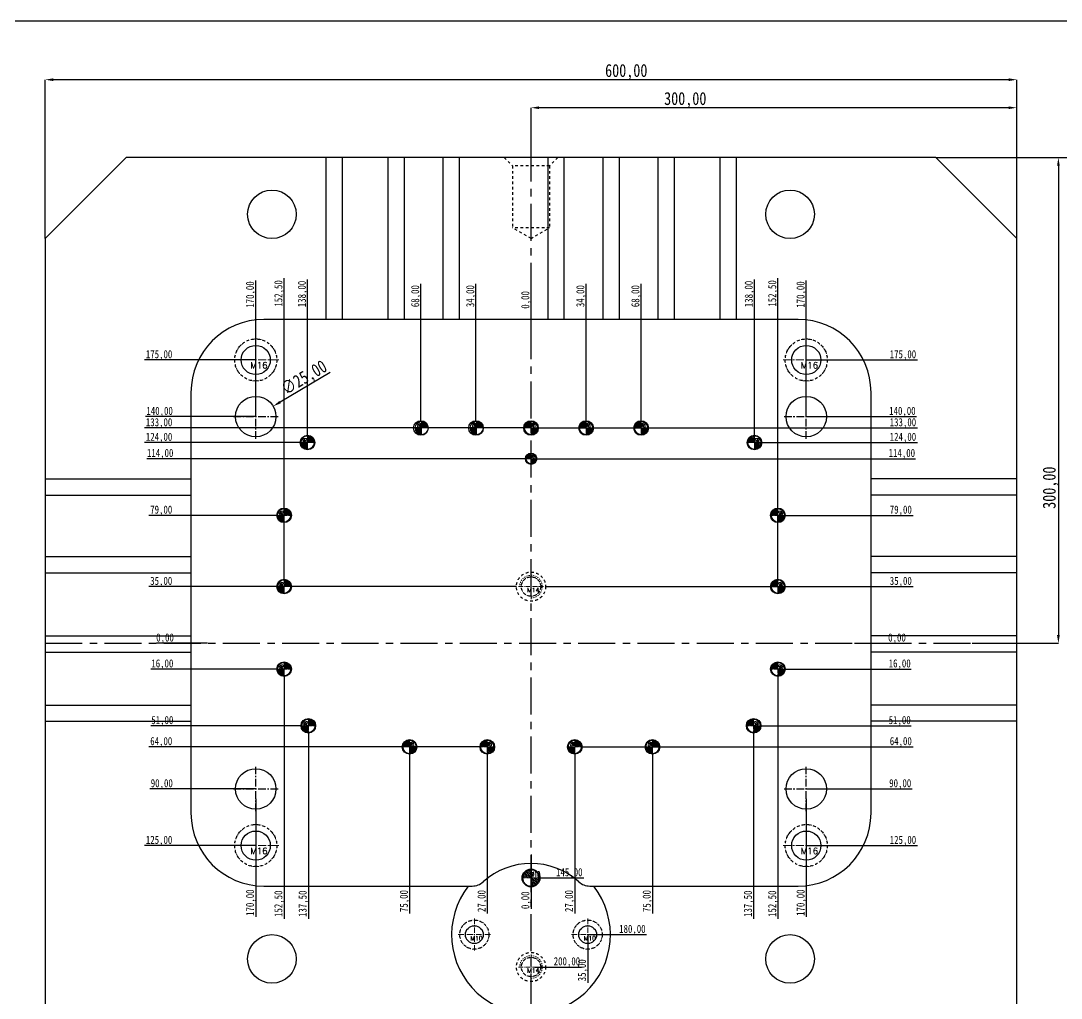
# Model space of a CAD drawing. Header units: millimetres. Extents: x 1727 to 4210, y -6182 to 759.
# Drawn here: x 2247 to 2890, y -4369 to -3765 of the extents above; entities that cross this region are included whole.
import ezdxf
from ezdxf.enums import TextEntityAlignment as Align

# ---------------------------------------------------------------- set-up
doc = ezdxf.new("R2010")
doc.units = ezdxf.units.MM
doc.header["$LTSCALE"] = 16.335
doc.header["$PDMODE"] = 3
doc.header["$PDSIZE"] = 0.3125
doc.linetypes.add('CENTER', pattern=[0.6, 0.375, -0.075, 0.075, -0.075])
doc.linetypes.add('HIDDEN', pattern=[0.2, 0.1, -0.1])
doc.layers.get('0').update_dxf_attribs({"linetype": 'CONTINUOUS'})
doc.layers.get('Defpoints').update_dxf_attribs({"linetype": 'CONTINUOUS'})
doc.layers.add('DEFAULT_2', color=8, linetype='HIDDEN')
for name, color, linetype, lineweight in [('dim', 82, 'CONTINUOUS', 9), ('epin', 13, 'CONTINUOUS', 9), ('screw', 33, 'CONTINUOUS', 13)]:
    doc.layers.add(name, color=color, linetype=linetype, lineweight=lineweight)
doc.styles.get("Standard").update_dxf_attribs({"font": 'txt', "width": 0.8})
doc.styles.add('TXT', font='txt.shx', dxfattribs={"bigfont": 'gbcbig.shx'})
doc.styles.add('TXT05', font='txt.shx', dxfattribs={"width": 0.5, "bigfont": 'gbcbig.shx'})
doc.dimstyles.new('mold', dxfattribs={"dimtxt": 8, "dimasz": 5, "dimexe": 0, "dimexo": 0, "dimgap": 0, "dimtad": 1, "dimzin": 1, "dimtxsty": 'Standard', "dimcen": 0, "dimclrd": 4, "dimclre": 4, "dimclrt": 6, "dimazin": 0, "dimtfac": 1, "dimtofl": 0, "dimtmove": 0, "dimatfit": 3, "dimfxl": 0, "dimarcsym": 0})

# ---------------------------------------------------------------- blocks, each defined once
blk = doc.blocks.new('epin_ejp_10')
at = {"layer": 'epin'}
h = blk.add_hatch(dxfattribs=at)
h.set_pattern_fill('_ANSI31', color=123, scale=0.25, angle=90, style=0)
h.set_pattern_definition([(135, (-3501.19435, 375.4519), (-0.561266, -0.561266), [])])
h.paths.add_polyline_path([(0, 5, 0.414214), (-5, 0), (0, 0)])
h.paths.add_polyline_path([(5, 0), (0, 0), (0, -5, 0.414214)])
at = {"layer": 'epin', "color": 1, "linetype": 'CENTER', "ltscale": 0.310989}
for p, q in [((-5.5, 0), (5.5, 0)), ((0, -5.5), (0, 5.5))]:
    blk.add_line(p, q, dxfattribs=at)
at = {"layer": 'epin'}
blk.add_circle((0, 0), 5, dxfattribs=at)
at = {"layer": 'epin', "color": 6, "style": 'TXT05', "width": 0.5}
blk.add_text('%%c10', height=3.5, dxfattribs=at).set_placement((0.2, 0.5))
blk = doc.blocks.new('epin_ejp_8')
at = {"layer": 'epin'}
h = blk.add_hatch(dxfattribs=at)
h.set_pattern_fill('_ANSI31', color=123, scale=0.2, angle=90, style=0)
h.set_pattern_definition([(135, (-263.1036, 1313.3417), (-0.4490128, -0.4490128), [])])
h.paths.add_polyline_path([(0, 4, 0.414214), (-4, 0), (0, 0)])
h.paths.add_polyline_path([(4, 0), (0, 0), (0, -4, 0.414214)])
at = {"layer": 'epin', "color": 1, "linetype": 'CENTER', "ltscale": 0.248791}
for p, q in [((-4.4, 0), (4.4, 0)), ((0, -4.4), (0, 4.4))]:
    blk.add_line(p, q, dxfattribs=at)
at = {"layer": 'epin'}
blk.add_circle((0, 0), 4, dxfattribs=at)
at = {"layer": 'epin', "color": 6, "style": 'TXT05', "width": 0.5}
blk.add_text('%%c8', height=2.8, dxfattribs=at).set_placement((1.33, 1.8), align=Align.MIDDLE)
blk = doc.blocks.new('epin_ejp_6')
at = {"layer": 'epin'}
h = blk.add_hatch(dxfattribs=at)
h.set_pattern_fill('_ANSI31', color=123, scale=0.15, angle=90, style=0)
h.set_pattern_definition([(135, (-2562.27312, 1144.81616), (-0.336759605, -0.336759605), [])])
h.paths.add_polyline_path([(0, 3, 0.4142136), (-3, 0), (0, 0)])
h.paths.add_polyline_path([(3, 0), (0, 0), (0, -3, 0.4142136)])
at = {"layer": 'epin', "color": 1, "linetype": 'CENTER', "ltscale": 0.186593}
for p, q in [((-3.3, 0), (3.3, 0)), ((0, -3.3), (0, 3.3))]:
    blk.add_line(p, q, dxfattribs=at)
at = {"layer": 'epin'}
blk.add_circle((0, 0), 3, dxfattribs=at)
at = {"layer": 'epin', "color": 6, "style": 'TXT05', "width": 0.5}
blk.add_text('%%c6', height=2.1, dxfattribs=at).set_placement((0.995, 1.35), align=Align.MIDDLE)
blk = doc.blocks.new('01')
at = {"layer": 'epin', "color": 4, "xscale": -1}
for p in [(2494.69, -1125.71), (2528.69, -1125.71)]:
    blk.add_blockref('epin_ejp_8', p, dxfattribs=at)
at = {"layer": 'epin', "color": 4}
for p in [(2562.27, -1125.71), (2596.27, -1125.71), (2630.27, -1125.71)]:
    blk.add_blockref('epin_ejp_8', p, dxfattribs=at)
at = {"layer": 'epin', "color": 4, "rotation": 90}
for p in [(2424.27, -1134.71), (2409.77, -1179.71), (2409.77, -1223.71), (2409.77, -1274.71), (2424.77, -1309.71)]:
    blk.add_blockref('epin_ejp_8', p, dxfattribs=at)
at = {"layer": 'epin', "color": 4, "xscale": -1, "rotation": 270}
for p in [(2700.27, -1134.71), (2714.77, -1179.71), (2714.77, -1223.71), (2714.77, -1274.71), (2699.77, -1309.71)]:
    blk.add_blockref('epin_ejp_8', p, dxfattribs=at)
at = {"layer": 'epin'}
for name, p in [('epin_ejp_6', (2562.27, -1144.71)), ('epin_ejp_8', (2487.27, -1322.71)), ('epin_ejp_8', (2535.27, -1322.71)), ('epin_ejp_10', (2562.27, -1403.71))]:
    blk.add_blockref(name, p, dxfattribs=at)
at = {"layer": 'epin', "xscale": -1}
for p in [(2589.27, -1322.71), (2637.27, -1322.71)]:
    blk.add_blockref('epin_ejp_8', p, dxfattribs=at)
blk = doc.blocks.new('screw_m14_g')
at = {"layer": 'screw', "color": 1, "linetype": 'CENTER', "ltscale": 0.435384}
for p, q in [((0, -7.7), (0, 7.7)), ((-7.7, 0), (7.7, 0))]:
    blk.add_line(p, q, dxfattribs=at)
at = {"layer": 'screw', "color": 33, "linetype": 'HIDDEN', "ltscale": 0.435384}
blk.add_circle((0, 0), 6, dxfattribs=at)
at = {"layer": 'screw', "color": 92, "linetype": 'HIDDEN', "ltscale": 0.435384}
blk.add_arc((0, 0), 7, 270, 180, dxfattribs=at)
at = {"layer": 'screw', "color": 6, "linetype": 'ByBlock', "style": 'TXT'}
blk.add_text('M14', height=2.8, dxfattribs=at).set_placement((-2.38, -3.5))
blk = doc.blocks.new('screw_m10_i')
at = {"layer": 'screw', "color": 1, "linetype": 'CENTER', "ltscale": 0.55978}
for p, q in [((0, -9.9), (0, 9.9)), ((-9.9, 0), (9.9, 0))]:
    blk.add_line(p, q, dxfattribs=at)
at = {"layer": 'screw', "color": 8, "linetype": 'HIDDEN', "ltscale": 0.55978}
blk.add_circle((0, 0), 9, dxfattribs=at)
at = {"layer": 'screw', "color": 33}
blk.add_circle((0, 0), 5.5, dxfattribs=at)
at = {"layer": 'screw', "color": 6, "style": 'TXT'}
blk.add_text('M10', height=2.7, dxfattribs=at).set_placement((-2.34, -3.6))
blk = doc.blocks.new('screw_m16_i')
at = {"layer": 'screw', "color": 1, "linetype": 'CENTER', "ltscale": 0.808571}
for p, q in [((0, -14.3), (0, 14.3)), ((-14.3, 0), (14.3, 0))]:
    blk.add_line(p, q, dxfattribs=at)
at = {"layer": 'screw', "color": 8, "linetype": 'HIDDEN', "ltscale": 0.808571}
blk.add_circle((0, 0), 13, dxfattribs=at)
at = {"layer": 'screw', "color": 33}
blk.add_circle((0, 0), 9, dxfattribs=at)
at = {"layer": 'screw', "color": 6, "style": 'TXT'}
blk.add_text('M16', height=3.9, dxfattribs=at).set_placement((-3.38, -5.2))
blk = doc.blocks.new('*D525')
at = {"color": 4, "lineweight": -2}
for p, q in [((2562.27, -3849.38), (2562.27, -3818.55)), ((2857.27, -3818.55), (2567.27, -3818.55)), ((2862.27, -3899.38), (2862.27, -3818.55))]:
    blk.add_line(p, q, dxfattribs=at)
at = {"color": 4}
for points in [[(2567.27, -3817.72), (2567.27, -3819.38), (2562.27, -3818.55)], [(2857.27, -3817.72), (2857.27, -3819.38), (2862.27, -3818.55)]]:
    blk.add_solid(points, dxfattribs=at)
at = {"layer": 'Defpoints', "color": 0}
for p in [(2562.27, -3818.55), (2562.27, -3849.38), (2862.27, -3899.38)]:
    blk.add_point(p, dxfattribs=at)
at = {"color": 6, "insert": (2657.53, -3813.88), "char_height": 8, "attachment_point": 5}
blk.add_mtext('300,00', dxfattribs=at)
blk = doc.blocks.new('*D526')
at = {"color": 4, "lineweight": -2}
for p, q in [((2812.27, -3849.38), (2887.98, -3849.38)), ((2887.98, -3854.38), (2887.98, -4144.38)), ((2834.74, -4149.38), (2887.98, -4149.38))]:
    blk.add_line(p, q, dxfattribs=at)
at = {"color": 4}
for points in [[(2887.15, -3854.38), (2888.81, -3854.38), (2887.98, -3849.38)], [(2887.15, -4144.38), (2888.81, -4144.38), (2887.98, -4149.38)]]:
    blk.add_solid(points, dxfattribs=at)
at = {"layer": 'Defpoints', "color": 0}
for p in [(2812.27, -3849.38), (2834.74, -4149.38), (2887.98, -4149.38)]:
    blk.add_point(p, dxfattribs=at)
at = {"color": 6, "insert": (2883.31, -4053.28), "char_height": 8, "attachment_point": 5, "rotation": 90}
blk.add_mtext('300,00', dxfattribs=at)
blk = doc.blocks.new('*D527')
at = {"color": 4, "lineweight": -2}
for p, q in [((2812.27, -3849.38), (2916.46, -3849.38)), ((2916.46, -3854.38), (2916.46, -4444.38)), ((2812.27, -4449.38), (2916.46, -4449.38))]:
    blk.add_line(p, q, dxfattribs=at)
at = {"color": 4}
for points in [[(2915.63, -3854.38), (2917.3, -3854.38), (2916.46, -3849.38)], [(2915.63, -4444.38), (2917.3, -4444.38), (2916.46, -4449.38)]]:
    blk.add_solid(points, dxfattribs=at)
at = {"layer": 'Defpoints', "color": 0}
for p in [(2812.27, -3849.38), (2812.27, -4449.38), (2916.46, -4449.38)]:
    blk.add_point(p, dxfattribs=at)
at = {"color": 6, "insert": (2911.8, -4068.57), "char_height": 8, "attachment_point": 5, "rotation": 90}
blk.add_mtext('600,00', dxfattribs=at)
blk = doc.blocks.new('*D528')
at = {"color": 4, "lineweight": -2}
for p, q in [((2262.27, -3899.38), (2262.27, -3801.23)), ((2857.27, -3801.23), (2267.27, -3801.23)), ((2862.27, -3899.38), (2862.27, -3801.23))]:
    blk.add_line(p, q, dxfattribs=at)
at = {"color": 4}
for points in [[(2267.27, -3800.39), (2267.27, -3802.06), (2262.27, -3801.23)], [(2857.27, -3800.39), (2857.27, -3802.06), (2862.27, -3801.23)]]:
    blk.add_solid(points, dxfattribs=at)
at = {"layer": 'Defpoints', "color": 0}
for p in [(2262.27, -3801.23), (2262.27, -3899.38), (2862.27, -3899.38)]:
    blk.add_point(p, dxfattribs=at)
at = {"color": 6, "insert": (2621.1, -3796.56), "char_height": 8, "attachment_point": 5}
blk.add_mtext('600,00', dxfattribs=at)
blk = doc.blocks.new('*D565')
at = {"color": 4, "lineweight": -2}
blk.add_line((2438.19, -3982.05), (2407.31, -4000.43), dxfattribs=at)
at = {"color": 4}
blk.add_solid([(2406.89, -3999.71), (2407.74, -4001.14), (2403.01, -4002.99)], dxfattribs=at)
at = {"layer": 'Defpoints', "color": 0}
for p in [(2403.01, -4002.99), (2381.53, -4015.77)]:
    blk.add_point(p, dxfattribs=at)
at = {"color": 6, "insert": (2422.51, -3985.95), "char_height": 8, "attachment_point": 5, "rotation": 30.75883}
blk.add_mtext('∅25,00', dxfattribs=at)
blk = doc.blocks.new('*D620')
at = {"layer": 'Defpoints', "color": 0}
for p in [(2562.27, -4149.38), (2762.12, -4149.38), (2782.97, -4149.38)]:
    blk.add_point(p, dxfattribs=at)
at = {"layer": 'dim', "color": 4, "lineweight": -2}
blk.add_line((2762.12, -4149.38), (2793.64, -4149.38), dxfattribs=at)
at = {"layer": 'dim', "color": 6, "insert": (2788.3, -4146.46), "char_height": 5, "attachment_point": 5}
blk.add_mtext('0,00', dxfattribs=at)
blk = doc.blocks.new('*D621')
at = {"layer": 'Defpoints', "color": 0}
for p in [(2571.27, -4114.38), (2782.97, -4114.38), (2562.27, -4149.38)]:
    blk.add_point(p, dxfattribs=at)
at = {"layer": 'dim', "color": 4, "lineweight": -2}
blk.add_line((2571.27, -4114.38), (2798.3, -4114.38), dxfattribs=at)
at = {"layer": 'dim', "color": 6, "insert": (2790.64, -4111.46), "char_height": 5, "attachment_point": 5}
blk.add_mtext('35,00', dxfattribs=at)
blk = doc.blocks.new('*D622')
at = {"layer": 'Defpoints', "color": 0}
for p in [(2719.27, -4070.38), (2782.97, -4070.38), (2562.27, -4149.38)]:
    blk.add_point(p, dxfattribs=at)
at = {"layer": 'dim', "color": 4, "lineweight": -2}
blk.add_line((2719.27, -4070.38), (2798.3, -4070.38), dxfattribs=at)
at = {"layer": 'dim', "color": 6, "insert": (2790.64, -4067.46), "char_height": 5, "attachment_point": 5}
blk.add_mtext('79,00', dxfattribs=at)
blk = doc.blocks.new('*D623')
at = {"layer": 'Defpoints', "color": 0}
for p in [(2565.77, -4035.38), (2782.97, -4035.38), (2562.27, -4149.38)]:
    blk.add_point(p, dxfattribs=at)
at = {"layer": 'dim', "color": 4, "lineweight": -2}
blk.add_line((2565.77, -4035.38), (2799.64, -4035.38), dxfattribs=at)
at = {"layer": 'dim', "color": 6, "insert": (2791.3, -4032.46), "char_height": 5, "attachment_point": 5}
blk.add_mtext('114,00', dxfattribs=at)
blk = doc.blocks.new('*D624')
at = {"layer": 'Defpoints', "color": 0}
for p in [(2566.77, -4016.38), (2782.97, -4016.38), (2562.27, -4149.38)]:
    blk.add_point(p, dxfattribs=at)
at = {"layer": 'dim', "color": 4, "lineweight": -2}
blk.add_line((2566.77, -4016.38), (2800.97, -4016.38), dxfattribs=at)
at = {"layer": 'dim', "color": 6, "insert": (2791.97, -4013.46), "char_height": 5, "attachment_point": 5}
blk.add_mtext('133,00', dxfattribs=at)
blk = doc.blocks.new('*D625')
at = {"layer": 'Defpoints', "color": 0}
for p in [(2704.77, -4025.38), (2782.97, -4025.38), (2562.27, -4149.38)]:
    blk.add_point(p, dxfattribs=at)
at = {"layer": 'dim', "color": 4, "lineweight": -2}
blk.add_line((2704.77, -4025.38), (2800.97, -4025.38), dxfattribs=at)
at = {"layer": 'dim', "color": 6, "insert": (2791.97, -4022.46), "char_height": 5, "attachment_point": 5}
blk.add_mtext('124,00', dxfattribs=at)
blk = doc.blocks.new('*D626')
at = {"layer": 'Defpoints', "color": 0}
for p in [(2732.27, -4009.38), (2782.97, -4009.38), (2562.27, -4149.38)]:
    blk.add_point(p, dxfattribs=at)
at = {"layer": 'dim', "color": 4, "lineweight": -2}
blk.add_line((2732.27, -4009.38), (2800.3, -4009.38), dxfattribs=at)
at = {"layer": 'dim', "color": 6, "insert": (2791.64, -4006.46), "char_height": 5, "attachment_point": 5}
blk.add_mtext('140,00', dxfattribs=at)
blk = doc.blocks.new('*D627')
at = {"layer": 'Defpoints', "color": 0}
for p in [(2732.27, -3974.38), (2782.97, -3974.38), (2562.27, -4149.38)]:
    blk.add_point(p, dxfattribs=at)
at = {"layer": 'dim', "color": 4, "lineweight": -2}
blk.add_line((2732.27, -3974.38), (2800.97, -3974.38), dxfattribs=at)
at = {"layer": 'dim', "color": 6, "insert": (2791.97, -3971.46), "char_height": 5, "attachment_point": 5}
blk.add_mtext('175,00', dxfattribs=at)
blk = doc.blocks.new('*D628')
at = {"layer": 'Defpoints', "color": 0}
for p in [(2562.27, -4149.38), (2719.27, -4165.38), (2782.97, -4165.38)]:
    blk.add_point(p, dxfattribs=at)
at = {"layer": 'dim', "color": 4, "lineweight": -2}
blk.add_line((2719.27, -4165.38), (2796.97, -4165.38), dxfattribs=at)
at = {"layer": 'dim', "color": 6, "insert": (2789.97, -4162.46), "char_height": 5, "attachment_point": 5}
blk.add_mtext('16,00', dxfattribs=at)
blk = doc.blocks.new('*D629')
at = {"layer": 'Defpoints', "color": 0}
for p in [(2562.27, -4149.38), (2704.27, -4200.38), (2782.97, -4200.38)]:
    blk.add_point(p, dxfattribs=at)
at = {"layer": 'dim', "color": 4, "lineweight": -2}
blk.add_line((2704.27, -4200.38), (2796.97, -4200.38), dxfattribs=at)
at = {"layer": 'dim', "color": 6, "insert": (2789.97, -4197.46), "char_height": 5, "attachment_point": 5}
blk.add_mtext('51,00', dxfattribs=at)
blk = doc.blocks.new('*D630')
at = {"layer": 'Defpoints', "color": 0}
for p in [(2562.27, -4149.38), (2593.77, -4213.38), (2782.97, -4213.38)]:
    blk.add_point(p, dxfattribs=at)
at = {"layer": 'dim', "color": 4, "lineweight": -2}
blk.add_line((2593.77, -4213.38), (2798.3, -4213.38), dxfattribs=at)
at = {"layer": 'dim', "color": 6, "insert": (2790.64, -4210.46), "char_height": 5, "attachment_point": 5}
blk.add_mtext('64,00', dxfattribs=at)
blk = doc.blocks.new('*D631')
at = {"layer": 'Defpoints', "color": 0}
for p in [(2562.27, -4149.38), (2732.27, -4239.38), (2782.97, -4239.38)]:
    blk.add_point(p, dxfattribs=at)
at = {"layer": 'dim', "color": 4, "lineweight": -2}
blk.add_line((2732.27, -4239.38), (2797.64, -4239.38), dxfattribs=at)
at = {"layer": 'dim', "color": 6, "insert": (2790.3, -4236.46), "char_height": 5, "attachment_point": 5}
blk.add_mtext('90,00', dxfattribs=at)
blk = doc.blocks.new('*D632')
at = {"layer": 'Defpoints', "color": 0}
for p in [(2562.27, -4149.38), (2732.27, -4274.38), (2782.97, -4274.38)]:
    blk.add_point(p, dxfattribs=at)
at = {"layer": 'dim', "color": 4, "lineweight": -2}
blk.add_line((2732.27, -4274.38), (2800.97, -4274.38), dxfattribs=at)
at = {"layer": 'dim', "color": 6, "insert": (2791.97, -4271.46), "char_height": 5, "attachment_point": 5}
blk.add_mtext('125,00', dxfattribs=at)
blk = doc.blocks.new('*D633')
at = {"layer": 'Defpoints', "color": 0}
for p in [(2562.27, -4149.38), (2567.77, -4294.38), (2576.92, -4294.38)]:
    blk.add_point(p, dxfattribs=at)
at = {"layer": 'dim', "color": 4, "lineweight": -2}
blk.add_line((2567.77, -4294.38), (2594.92, -4294.38), dxfattribs=at)
at = {"layer": 'dim', "color": 6, "insert": (2585.92, -4291.46), "char_height": 5, "attachment_point": 5}
blk.add_mtext('145,00', dxfattribs=at)
blk = doc.blocks.new('*D634')
at = {"layer": 'Defpoints', "color": 0}
for p in [(2562.27, -4149.38), (2562.27, -4279.94), (2562.27, -4302.81)]:
    blk.add_point(p, dxfattribs=at)
at = {"layer": 'dim', "color": 4, "lineweight": -2}
blk.add_line((2562.27, -4279.94), (2562.27, -4313.47), dxfattribs=at)
at = {"layer": 'dim', "color": 6, "insert": (2559.36, -4308.14), "char_height": 5, "attachment_point": 5, "rotation": 90}
blk.add_mtext('0,00', dxfattribs=at)
blk = doc.blocks.new('*D635')
at = {"layer": 'Defpoints', "color": 0}
for p in [(2562.27, -4149.38), (2597.27, -4329.38), (2616.21, -4329.38)]:
    blk.add_point(p, dxfattribs=at)
at = {"layer": 'dim', "color": 4, "lineweight": -2}
blk.add_line((2597.27, -4329.38), (2633.55, -4329.38), dxfattribs=at)
at = {"layer": 'dim', "color": 6, "insert": (2624.88, -4326.46), "char_height": 5, "attachment_point": 5}
blk.add_mtext('180,00', dxfattribs=at)
blk = doc.blocks.new('*D636')
at = {"layer": 'Defpoints', "color": 0}
for p in [(2562.27, -4149.38), (2597.27, -4329.38), (2597.27, -4343.73)]:
    blk.add_point(p, dxfattribs=at)
at = {"layer": 'dim', "color": 4, "lineweight": -2}
blk.add_line((2597.27, -4329.38), (2597.27, -4359.07), dxfattribs=at)
at = {"layer": 'dim', "color": 6, "insert": (2594.36, -4351.4), "char_height": 5, "attachment_point": 5, "rotation": 90}
blk.add_mtext('35,00', dxfattribs=at)
blk = doc.blocks.new('*D637')
at = {"layer": 'Defpoints', "color": 0}
for p in [(2562.27, -4149.38), (2564.58, -4349.38), (2575.46, -4349.38)]:
    blk.add_point(p, dxfattribs=at)
at = {"layer": 'dim', "color": 4, "lineweight": -2}
blk.add_line((2564.58, -4349.38), (2593.46, -4349.38), dxfattribs=at)
at = {"layer": 'dim', "color": 6, "insert": (2584.46, -4346.46), "char_height": 5, "attachment_point": 5}
blk.add_mtext('200,00', dxfattribs=at)
blk = doc.blocks.new('*D638')
at = {"layer": 'Defpoints', "color": 0}
for p in [(2562.27, -4149.38), (2589.27, -4217.88), (2589.27, -4300.96)]:
    blk.add_point(p, dxfattribs=at)
at = {"layer": 'dim', "color": 4, "lineweight": -2}
blk.add_line((2589.27, -4217.88), (2589.27, -4316.3), dxfattribs=at)
at = {"layer": 'dim', "color": 6, "insert": (2586.36, -4308.63), "char_height": 5, "attachment_point": 5, "rotation": 90}
blk.add_mtext('27,00', dxfattribs=at)
blk = doc.blocks.new('*D639')
at = {"layer": 'Defpoints', "color": 0}
for p in [(2562.27, -4149.38), (2637.27, -4217.88), (2637.27, -4300.96)]:
    blk.add_point(p, dxfattribs=at)
at = {"layer": 'dim', "color": 4, "lineweight": -2}
blk.add_line((2637.27, -4217.88), (2637.27, -4316.3), dxfattribs=at)
at = {"layer": 'dim', "color": 6, "insert": (2634.36, -4308.63), "char_height": 5, "attachment_point": 5, "rotation": 90}
blk.add_mtext('75,00', dxfattribs=at)
blk = doc.blocks.new('*D640')
at = {"layer": 'Defpoints', "color": 0}
for p in [(2562.27, -4149.38), (2699.77, -4204.88), (2699.77, -4300.96)]:
    blk.add_point(p, dxfattribs=at)
at = {"layer": 'dim', "color": 4, "lineweight": -2}
blk.add_line((2699.77, -4204.88), (2699.77, -4319.63), dxfattribs=at)
at = {"layer": 'dim', "color": 6, "insert": (2696.86, -4310.3), "char_height": 5, "attachment_point": 5, "rotation": 90}
blk.add_mtext('137,50', dxfattribs=at)
blk = doc.blocks.new('*D641')
at = {"layer": 'Defpoints', "color": 0}
for p in [(2562.27, -4149.38), (2714.77, -4169.88), (2714.77, -4300.96)]:
    blk.add_point(p, dxfattribs=at)
at = {"layer": 'dim', "color": 4, "lineweight": -2}
blk.add_line((2714.77, -4169.88), (2714.77, -4319.63), dxfattribs=at)
at = {"layer": 'dim', "color": 6, "insert": (2711.86, -4310.3), "char_height": 5, "attachment_point": 5, "rotation": 90}
blk.add_mtext('152,50', dxfattribs=at)
blk = doc.blocks.new('*D642')
at = {"layer": 'Defpoints', "color": 0}
for p in [(2562.27, -4149.38), (2732.27, -4245.4), (2732.27, -4300.96)]:
    blk.add_point(p, dxfattribs=at)
at = {"layer": 'dim', "color": 4, "lineweight": -2}
blk.add_line((2732.27, -4245.4), (2732.27, -4318.3), dxfattribs=at)
at = {"layer": 'dim', "color": 6, "insert": (2729.36, -4309.63), "char_height": 5, "attachment_point": 5, "rotation": 90}
blk.add_mtext('170,00', dxfattribs=at)
blk = doc.blocks.new('*D643')
at = {"layer": 'Defpoints', "color": 0}
for p in [(2562.27, -3942.6), (2562.27, -3966.12), (2562.27, -4149.38)]:
    blk.add_point(p, dxfattribs=at)
at = {"layer": 'dim', "color": 4, "lineweight": -2}
blk.add_line((2562.27, -3966.12), (2562.27, -3931.94), dxfattribs=at)
at = {"layer": 'dim', "color": 6, "insert": (2559.36, -3937.27), "char_height": 5, "attachment_point": 5, "rotation": 90}
blk.add_mtext('0,00', dxfattribs=at)
blk = doc.blocks.new('*D644')
at = {"layer": 'Defpoints', "color": 0}
for p in [(2596.27, -3942.6), (2596.27, -4012.38), (2562.27, -4149.38)]:
    blk.add_point(p, dxfattribs=at)
at = {"layer": 'dim', "color": 4, "lineweight": -2}
blk.add_line((2596.27, -4012.38), (2596.27, -3927.27), dxfattribs=at)
at = {"layer": 'dim', "color": 6, "insert": (2593.36, -3934.94), "char_height": 5, "attachment_point": 5, "rotation": 90}
blk.add_mtext('34,00', dxfattribs=at)
blk = doc.blocks.new('*D645')
at = {"layer": 'Defpoints', "color": 0}
for p in [(2630.27, -3942.6), (2630.27, -4012.38), (2562.27, -4149.38)]:
    blk.add_point(p, dxfattribs=at)
at = {"layer": 'dim', "color": 4, "lineweight": -2}
blk.add_line((2630.27, -4012.38), (2630.27, -3927.27), dxfattribs=at)
at = {"layer": 'dim', "color": 6, "insert": (2627.36, -3934.94), "char_height": 5, "attachment_point": 5, "rotation": 90}
blk.add_mtext('68,00', dxfattribs=at)
blk = doc.blocks.new('*D646')
at = {"layer": 'Defpoints', "color": 0}
for p in [(2700.27, -3942.6), (2700.27, -4020.98), (2562.27, -4149.38)]:
    blk.add_point(p, dxfattribs=at)
at = {"layer": 'dim', "color": 4, "lineweight": -2}
blk.add_line((2700.27, -4020.98), (2700.27, -3924.6), dxfattribs=at)
at = {"layer": 'dim', "color": 6, "insert": (2697.36, -3933.6), "char_height": 5, "attachment_point": 5, "rotation": 90}
blk.add_mtext('138,00', dxfattribs=at)
blk = doc.blocks.new('*D647')
at = {"layer": 'Defpoints', "color": 0}
for p in [(2714.77, -3942.6), (2714.77, -4110.38), (2562.27, -4149.38)]:
    blk.add_point(p, dxfattribs=at)
at = {"layer": 'dim', "color": 4, "lineweight": -2}
blk.add_line((2714.77, -4110.38), (2714.77, -3923.94), dxfattribs=at)
at = {"layer": 'dim', "color": 6, "insert": (2711.86, -3933.27), "char_height": 5, "attachment_point": 5, "rotation": 90}
blk.add_mtext('152,50', dxfattribs=at)
blk = doc.blocks.new('*D648')
at = {"layer": 'Defpoints', "color": 0}
for p in [(2732.27, -3942.6), (2732.27, -4009.38), (2562.27, -4149.38)]:
    blk.add_point(p, dxfattribs=at)
at = {"layer": 'dim', "color": 4, "lineweight": -2}
blk.add_line((2732.27, -4009.38), (2732.27, -3925.27), dxfattribs=at)
at = {"layer": 'dim', "color": 6, "insert": (2729.36, -3933.94), "char_height": 5, "attachment_point": 5, "rotation": 90}
blk.add_mtext('170,00', dxfattribs=at)
blk = doc.blocks.new('*D649')
at = {"layer": 'Defpoints', "color": 0}
for p in [(2341.58, -4149.38), (2362.43, -4149.38), (2562.27, -4149.38)]:
    blk.add_point(p, dxfattribs=at)
at = {"layer": 'dim', "color": 4, "lineweight": -2}
blk.add_line((2362.43, -4149.38), (2330.91, -4149.38), dxfattribs=at)
at = {"layer": 'dim', "color": 6, "insert": (2336.24, -4146.46), "char_height": 5, "attachment_point": 5}
blk.add_mtext('0,00', dxfattribs=at)
blk = doc.blocks.new('*D651')
at = {"layer": 'Defpoints', "color": 0}
for p in [(2341.58, -4114.38), (2553.27, -4114.38), (2562.27, -4149.38)]:
    blk.add_point(p, dxfattribs=at)
at = {"layer": 'dim', "color": 4, "lineweight": -2}
blk.add_line((2553.27, -4114.38), (2326.24, -4114.38), dxfattribs=at)
at = {"layer": 'dim', "color": 6, "insert": (2333.91, -4111.46), "char_height": 5, "attachment_point": 5}
blk.add_mtext('35,00', dxfattribs=at)
blk = doc.blocks.new('*D652')
at = {"layer": 'Defpoints', "color": 0}
for p in [(2341.58, -4070.38), (2405.27, -4070.38), (2562.27, -4149.38)]:
    blk.add_point(p, dxfattribs=at)
at = {"layer": 'dim', "color": 4, "lineweight": -2}
blk.add_line((2405.27, -4070.38), (2326.24, -4070.38), dxfattribs=at)
at = {"layer": 'dim', "color": 6, "insert": (2333.91, -4067.46), "char_height": 5, "attachment_point": 5}
blk.add_mtext('79,00', dxfattribs=at)
blk = doc.blocks.new('*D653')
at = {"layer": 'Defpoints', "color": 0}
for p in [(2341.58, -4035.38), (2558.77, -4035.38), (2562.27, -4149.38)]:
    blk.add_point(p, dxfattribs=at)
at = {"layer": 'dim', "color": 4, "lineweight": -2}
blk.add_line((2558.77, -4035.38), (2324.91, -4035.38), dxfattribs=at)
at = {"layer": 'dim', "color": 6, "insert": (2333.24, -4032.46), "char_height": 5, "attachment_point": 5}
blk.add_mtext('114,00', dxfattribs=at)
blk = doc.blocks.new('*D654')
at = {"layer": 'Defpoints', "color": 0}
for p in [(2341.58, -4016.38), (2557.77, -4016.38), (2562.27, -4149.38)]:
    blk.add_point(p, dxfattribs=at)
at = {"layer": 'dim', "color": 4, "lineweight": -2}
blk.add_line((2557.77, -4016.38), (2323.58, -4016.38), dxfattribs=at)
at = {"layer": 'dim', "color": 6, "insert": (2332.58, -4013.46), "char_height": 5, "attachment_point": 5}
blk.add_mtext('133,00', dxfattribs=at)
blk = doc.blocks.new('*D655')
at = {"layer": 'Defpoints', "color": 0}
for p in [(2341.58, -4025.38), (2419.77, -4025.38), (2562.27, -4149.38)]:
    blk.add_point(p, dxfattribs=at)
at = {"layer": 'dim', "color": 4, "lineweight": -2}
blk.add_line((2419.77, -4025.38), (2323.58, -4025.38), dxfattribs=at)
at = {"layer": 'dim', "color": 6, "insert": (2332.58, -4022.46), "char_height": 5, "attachment_point": 5}
blk.add_mtext('124,00', dxfattribs=at)
blk = doc.blocks.new('*D656')
at = {"layer": 'Defpoints', "color": 0}
for p in [(2341.58, -4009.38), (2392.27, -4009.38), (2562.27, -4149.38)]:
    blk.add_point(p, dxfattribs=at)
at = {"layer": 'dim', "color": 4, "lineweight": -2}
blk.add_line((2392.27, -4009.38), (2324.24, -4009.38), dxfattribs=at)
at = {"layer": 'dim', "color": 6, "insert": (2332.91, -4006.46), "char_height": 5, "attachment_point": 5}
blk.add_mtext('140,00', dxfattribs=at)
blk = doc.blocks.new('*D657')
at = {"layer": 'Defpoints', "color": 0}
for p in [(2341.58, -3974.38), (2392.27, -3974.38), (2562.27, -4149.38)]:
    blk.add_point(p, dxfattribs=at)
at = {"layer": 'dim', "color": 4, "lineweight": -2}
blk.add_line((2392.27, -3974.38), (2323.58, -3974.38), dxfattribs=at)
at = {"layer": 'dim', "color": 6, "insert": (2332.58, -3971.46), "char_height": 5, "attachment_point": 5}
blk.add_mtext('175,00', dxfattribs=at)
blk = doc.blocks.new('*D658')
at = {"layer": 'Defpoints', "color": 0}
for p in [(2562.27, -4149.38), (2341.58, -4165.38), (2405.27, -4165.38)]:
    blk.add_point(p, dxfattribs=at)
at = {"layer": 'dim', "color": 4, "lineweight": -2}
blk.add_line((2405.27, -4165.38), (2327.58, -4165.38), dxfattribs=at)
at = {"layer": 'dim', "color": 6, "insert": (2334.58, -4162.46), "char_height": 5, "attachment_point": 5}
blk.add_mtext('16,00', dxfattribs=at)
blk = doc.blocks.new('*D659')
at = {"layer": 'Defpoints', "color": 0}
for p in [(2562.27, -4149.38), (2341.58, -4200.38), (2420.27, -4200.38)]:
    blk.add_point(p, dxfattribs=at)
at = {"layer": 'dim', "color": 4, "lineweight": -2}
blk.add_line((2420.27, -4200.38), (2327.58, -4200.38), dxfattribs=at)
at = {"layer": 'dim', "color": 6, "insert": (2334.58, -4197.46), "char_height": 5, "attachment_point": 5}
blk.add_mtext('51,00', dxfattribs=at)
blk = doc.blocks.new('*D660')
at = {"layer": 'Defpoints', "color": 0}
for p in [(2562.27, -4149.38), (2341.58, -4213.38), (2530.77, -4213.38)]:
    blk.add_point(p, dxfattribs=at)
at = {"layer": 'dim', "color": 4, "lineweight": -2}
blk.add_line((2530.77, -4213.38), (2326.24, -4213.38), dxfattribs=at)
at = {"layer": 'dim', "color": 6, "insert": (2333.91, -4210.46), "char_height": 5, "attachment_point": 5}
blk.add_mtext('64,00', dxfattribs=at)
blk = doc.blocks.new('*D661')
at = {"layer": 'Defpoints', "color": 0}
for p in [(2562.27, -4149.38), (2341.58, -4239.38), (2392.27, -4239.38)]:
    blk.add_point(p, dxfattribs=at)
at = {"layer": 'dim', "color": 4, "lineweight": -2}
blk.add_line((2392.27, -4239.38), (2326.91, -4239.38), dxfattribs=at)
at = {"layer": 'dim', "color": 6, "insert": (2334.24, -4236.46), "char_height": 5, "attachment_point": 5}
blk.add_mtext('90,00', dxfattribs=at)
blk = doc.blocks.new('*D662')
at = {"layer": 'Defpoints', "color": 0}
for p in [(2562.27, -4149.38), (2341.58, -4274.38), (2392.27, -4274.38)]:
    blk.add_point(p, dxfattribs=at)
at = {"layer": 'dim', "color": 4, "lineweight": -2}
blk.add_line((2392.27, -4274.38), (2323.58, -4274.38), dxfattribs=at)
at = {"layer": 'dim', "color": 6, "insert": (2332.58, -4271.46), "char_height": 5, "attachment_point": 5}
blk.add_mtext('125,00', dxfattribs=at)
blk = doc.blocks.new('*D650')
at = {"layer": 'Defpoints', "color": 0}
for p in [(2562.27, -4149.38), (2535.27, -4217.88), (2535.27, -4300.96)]:
    blk.add_point(p, dxfattribs=at)
at = {"layer": 'dim', "color": 4, "lineweight": -2}
blk.add_line((2535.27, -4217.88), (2535.27, -4316.3), dxfattribs=at)
at = {"layer": 'dim', "color": 6, "insert": (2532.36, -4308.63), "char_height": 5, "attachment_point": 5, "rotation": 90}
blk.add_mtext('27,00', dxfattribs=at)
blk = doc.blocks.new('*D663')
at = {"layer": 'Defpoints', "color": 0}
for p in [(2562.27, -4149.38), (2487.27, -4217.88), (2487.27, -4300.96)]:
    blk.add_point(p, dxfattribs=at)
at = {"layer": 'dim', "color": 4, "lineweight": -2}
blk.add_line((2487.27, -4217.88), (2487.27, -4316.3), dxfattribs=at)
at = {"layer": 'dim', "color": 6, "insert": (2484.36, -4308.63), "char_height": 5, "attachment_point": 5, "rotation": 90}
blk.add_mtext('75,00', dxfattribs=at)
blk = doc.blocks.new('*D664')
at = {"layer": 'Defpoints', "color": 0}
for p in [(2562.27, -4149.38), (2424.77, -4204.88), (2424.77, -4300.96)]:
    blk.add_point(p, dxfattribs=at)
at = {"layer": 'dim', "color": 4, "lineweight": -2}
blk.add_line((2424.77, -4204.88), (2424.77, -4319.63), dxfattribs=at)
at = {"layer": 'dim', "color": 6, "insert": (2421.86, -4310.3), "char_height": 5, "attachment_point": 5, "rotation": 90}
blk.add_mtext('137,50', dxfattribs=at)
blk = doc.blocks.new('*D665')
at = {"layer": 'Defpoints', "color": 0}
for p in [(2562.27, -4149.38), (2409.77, -4169.88), (2409.77, -4300.96)]:
    blk.add_point(p, dxfattribs=at)
at = {"layer": 'dim', "color": 4, "lineweight": -2}
blk.add_line((2409.77, -4169.88), (2409.77, -4319.63), dxfattribs=at)
at = {"layer": 'dim', "color": 6, "insert": (2406.86, -4310.3), "char_height": 5, "attachment_point": 5, "rotation": 90}
blk.add_mtext('152,50', dxfattribs=at)
blk = doc.blocks.new('*D666')
at = {"layer": 'Defpoints', "color": 0}
for p in [(2562.27, -4149.38), (2392.27, -4245.4), (2392.27, -4300.96)]:
    blk.add_point(p, dxfattribs=at)
at = {"layer": 'dim', "color": 4, "lineweight": -2}
blk.add_line((2392.27, -4245.4), (2392.27, -4318.3), dxfattribs=at)
at = {"layer": 'dim', "color": 6, "insert": (2389.36, -4309.63), "char_height": 5, "attachment_point": 5, "rotation": 90}
blk.add_mtext('170,00', dxfattribs=at)
blk = doc.blocks.new('*D667')
at = {"layer": 'Defpoints', "color": 0}
for p in [(2528.27, -3942.6), (2528.27, -4012.38), (2562.27, -4149.38)]:
    blk.add_point(p, dxfattribs=at)
at = {"layer": 'dim', "color": 4, "lineweight": -2}
blk.add_line((2528.27, -4012.38), (2528.27, -3927.27), dxfattribs=at)
at = {"layer": 'dim', "color": 6, "insert": (2525.36, -3934.94), "char_height": 5, "attachment_point": 5, "rotation": 90}
blk.add_mtext('34,00', dxfattribs=at)
blk = doc.blocks.new('*D668')
at = {"layer": 'Defpoints', "color": 0}
for p in [(2494.27, -3942.6), (2494.27, -4012.38), (2562.27, -4149.38)]:
    blk.add_point(p, dxfattribs=at)
at = {"layer": 'dim', "color": 4, "lineweight": -2}
blk.add_line((2494.27, -4012.38), (2494.27, -3927.27), dxfattribs=at)
at = {"layer": 'dim', "color": 6, "insert": (2491.36, -3934.94), "char_height": 5, "attachment_point": 5, "rotation": 90}
blk.add_mtext('68,00', dxfattribs=at)
blk = doc.blocks.new('*D669')
at = {"layer": 'Defpoints', "color": 0}
for p in [(2424.27, -3942.6), (2424.27, -4020.98), (2562.27, -4149.38)]:
    blk.add_point(p, dxfattribs=at)
at = {"layer": 'dim', "color": 4, "lineweight": -2}
blk.add_line((2424.27, -4020.98), (2424.27, -3924.6), dxfattribs=at)
at = {"layer": 'dim', "color": 6, "insert": (2421.36, -3933.6), "char_height": 5, "attachment_point": 5, "rotation": 90}
blk.add_mtext('138,00', dxfattribs=at)
blk = doc.blocks.new('*D670')
at = {"layer": 'Defpoints', "color": 0}
for p in [(2409.77, -3942.6), (2409.77, -4110.38), (2562.27, -4149.38)]:
    blk.add_point(p, dxfattribs=at)
at = {"layer": 'dim', "color": 4, "lineweight": -2}
blk.add_line((2409.77, -4110.38), (2409.77, -3923.94), dxfattribs=at)
at = {"layer": 'dim', "color": 6, "insert": (2406.86, -3933.27), "char_height": 5, "attachment_point": 5, "rotation": 90}
blk.add_mtext('152,50', dxfattribs=at)
blk = doc.blocks.new('*D671')
at = {"layer": 'Defpoints', "color": 0}
for p in [(2392.27, -3942.6), (2392.27, -4009.38), (2562.27, -4149.38)]:
    blk.add_point(p, dxfattribs=at)
at = {"layer": 'dim', "color": 4, "lineweight": -2}
blk.add_line((2392.27, -4009.38), (2392.27, -3925.27), dxfattribs=at)
at = {"layer": 'dim', "color": 6, "insert": (2389.36, -3933.94), "char_height": 5, "attachment_point": 5, "rotation": 90}
blk.add_mtext('170,00', dxfattribs=at)

msp = doc.modelspace()

# ---------------------------------------------------------------- linework, layer by layer
at = {"color": 7, "linetype": 'Continuous'}
for p, q in [((2312.273, -3849.378), (2262.273, -3899.378)), ((2812.273, -3849.378), (2312.273, -3849.378)), ((2435.59, -3849.378), (2435.59, -3949.378)), ((2445.59, -3849.378), (2445.59, -3949.378)), ((2473.904, -3849.378), (2473.904, -3949.378)), ((2483.904, -3849.378), (2483.904, -3949.378)), ((2507.904, -3849.378), (2507.904, -3949.378)), ((2517.904, -3849.378), (2517.904, -3949.378)), ((2572.642, -3849.378), (2572.642, -3949.378)), ((2582.642, -3849.378), (2582.642, -3949.378)), ((2606.642, -3849.378), (2606.642, -3949.378)), ((2616.642, -3849.378), (2616.642, -3949.378)), ((2640.642, -3849.378), (2640.642, -3949.378)), ((2650.642, -3849.378), (2650.642, -3949.378)), ((2678.957, -3849.378), (2678.957, -3949.378)), ((2688.957, -3849.378), (2688.957, -3949.378)), ((2862.273, -3899.378), (2812.273, -3849.378)), ((2262.273, -3899.378), (2262.273, -4399.378)), ((2862.273, -4399.378), (2862.273, -3899.378)), ((2727.273, -3949.378), (2397.273, -3949.378)), ((2352.273, -3994.378), (2352.273, -4254.378)), ((2772.273, -4254.378), (2772.273, -3994.378)), ((2262.273, -4047.799), (2352.273, -4047.799)), ((2862.273, -4047.799), (2772.273, -4047.799)), ((2262.273, -4057.799), (2352.273, -4057.799)), ((2862.273, -4057.799), (2772.273, -4057.799)), ((2262.273, -4095.799), (2352.273, -4095.799)), ((2862.273, -4095.799), (2772.273, -4095.799)), ((2262.273, -4105.799), (2352.273, -4105.799)), ((2862.273, -4105.799), (2772.273, -4105.799)), ((2262.273, -4144.799), (2352.273, -4144.799)), ((2862.273, -4144.799), (2772.273, -4144.799)), ((2262.273, -4154.799), (2352.273, -4154.799)), ((2862.273, -4154.799), (2772.273, -4154.799)), ((2262.273, -4187.572), (2352.273, -4187.572)), ((2862.273, -4187.572), (2772.273, -4187.572)), ((2262.273, -4197.572), (2352.273, -4197.572)), ((2862.273, -4197.572), (2772.273, -4197.572)), ((2397.273, -4299.378), (2525.996, -4299.378)), ((2598.55, -4299.378), (2727.273, -4299.378))]:
    msp.add_line(p, q, dxfattribs=at)
at = {"color": 1, "linetype": 'CENTER', "ltscale": 3.731864}
for p, q in [((2562.273, -4449.378), (2562.273, -3849.378)), ((2262.273, -4149.378), (2862.273, -4149.378))]:
    msp.add_line(p, q, dxfattribs=at)
at = {"color": 1, "linetype": 'CENTER', "ltscale": 0.777472}
for p, q in [((2392.273, -4023.128), (2392.273, -3995.628)), ((2732.273, -4023.128), (2732.273, -3995.628)), ((2378.523, -4009.378), (2406.023, -4009.378)), ((2718.523, -4009.378), (2746.023, -4009.378)), ((2392.273, -4253.128), (2392.273, -4225.628)), ((2732.273, -4253.128), (2732.273, -4225.628)), ((2378.523, -4239.378), (2406.023, -4239.378)), ((2718.523, -4239.378), (2746.023, -4239.378))]:
    msp.add_line(p, q, dxfattribs=at)
msp.add_lwpolyline([(2171.967, -3764.847), (3212.318, -3764.847), (3212.318, -4759.749), (2171.967, -4759.749)], close=True)
at = {"color": 7, "linetype": 'Continuous'}
for centre, radius in [((2402.273, -3884.378), 15), ((2722.273, -3884.378), 15), ((2392.273, -3974.378), 9), ((2732.273, -3974.378), 9), ((2392.273, -4009.378), 12.5), ((2732.273, -4009.378), 12.5), ((2494.273, -4016.378), 4.5), ((2528.273, -4016.378), 4.5), ((2562.273, -4016.378), 4.5), ((2596.273, -4016.378), 4.5), ((2630.273, -4016.378), 4.5), ((2424.273, -4025.378), 4.5), ((2700.273, -4025.378), 4.5), ((2562.273, -4035.376), 3.5), ((2409.773, -4070.378), 4.5), ((2714.773, -4070.378), 4.5), ((2409.773, -4114.378), 4.5), ((2714.773, -4114.378), 4.5), ((2409.773, -4165.378), 4.5), ((2714.773, -4165.378), 4.5), ((2424.773, -4200.378), 4.5), ((2699.773, -4200.378), 4.5), ((2487.273, -4213.378), 4.5), ((2535.273, -4213.378), 4.5), ((2589.273, -4213.378), 4.5), ((2637.273, -4213.378), 4.5), ((2392.273, -4239.378), 12.5), ((2732.273, -4239.378), 12.5), ((2392.273, -4274.378), 9), ((2732.273, -4274.378), 9), ((2562.273, -4294.378), 5.5), ((2527.273, -4329.378), 5.5), ((2597.273, -4329.378), 5.5), ((2402.273, -4344.378), 15), ((2722.273, -4344.378), 15)]:
    msp.add_circle(centre, radius, dxfattribs=at)
for centre, radius, start, end in [((2397.273, -3994.378), 45, 90, 180), ((2727.273, -3994.378), 45, 0, 90), ((2397.273, -4254.378), 45, 180, 270), ((2727.273, -4254.378), 45, 270, 0), ((2562.273, -4329.378), 44, 47.794554, 132.205446), ((2525.996, -4289.378), 10, 270, 312.205446), ((2598.55, -4289.378), 10, 227.794554, 270), ((2562.273, -4329.378), 49.03, 142.27514, 37.72486)]:
    msp.add_arc(centre, radius, start, end, dxfattribs=at)
at = {"layer": 'DEFAULT_2', "color": 8, "linetype": 'HIDDEN'}
for p, q in [((2545.773, -3849.378), (2550.773, -3854.378)), ((2550.773, -3854.378), (2550.773, -3892.739)), ((2573.773, -3854.378), (2550.773, -3854.378)), ((2578.773, -3849.378), (2573.773, -3854.378)), ((2573.773, -3854.378), (2573.773, -3892.739)), ((2562.273, -3899.378), (2550.773, -3892.739)), ((2573.773, -3892.739), (2550.773, -3892.739)), ((2562.273, -3899.378), (2573.773, -3892.739))]:
    msp.add_line(p, q, dxfattribs=at)
for centre, radius in [((2392.273, -3974.378), 13), ((2732.273, -3974.378), 13), ((2562.273, -4114.378), 9), ((2562.273, -4114.378), 6), ((2392.273, -4274.378), 13), ((2732.273, -4274.378), 13), ((2527.273, -4329.378), 9), ((2597.273, -4329.378), 9), ((2562.273, -4349.378), 9), ((2562.273, -4349.378), 6)]:
    msp.add_circle(centre, radius, dxfattribs=at)

# ---------------------------------------------------------------- block references
msp.add_blockref('01', (0, -2890.67))
at = {"layer": 'dim'}
msp.add_blockref('screw_m10_i', (2597.273, -4329.378), dxfattribs=at)
at = {"layer": 'screw'}
for name, p in [('screw_m16_i', (2392.273, -3974.378)), ('screw_m16_i', (2732.273, -3974.378)), ('screw_m14_g', (2562.273, -4114.378)), ('screw_m16_i', (2392.273, -4274.378)), ('screw_m16_i', (2732.273, -4274.378)), ('screw_m10_i', (2527.273, -4329.378)), ('screw_m14_g', (2562.273, -4349.378))]:
    msp.add_blockref(name, p, dxfattribs=at)

# ---------------------------------------------------------------- dimensions: what is measured, and where the dimension line sits
for base, p2, picture, middle in [((2262.273, -3801.227), (2262.273, -3899.378), '*D528', (2621.103, -3801.227)), ((2562.273, -3818.55), (2562.273, -3849.378), '*D525', (2657.532, -3818.55))]:
    dim = msp.add_linear_dim(base=base, p1=(2862.273, -3899.378), p2=p2, dimstyle='mold')
    dim.commit()
    dim.dimension.update_dxf_attribs({"geometry": picture, "text_midpoint": middle, "dimtype": 160})
for base, p2, picture, middle in [((2887.98, -4149.378), (2834.736, -4149.378), '*D526', (2887.98, -4053.277)), ((2916.465, -4449.378), (2812.273, -4449.378), '*D527', (2916.465, -4068.565))]:
    dim = msp.add_linear_dim(base=base, p1=(2812.273, -3849.378), p2=p2, angle=90, dimstyle='mold')
    dim.commit()
    dim.dimension.update_dxf_attribs({"geometry": picture, "text_midpoint": middle, "dimtype": 160})
dim = msp.add_diameter_dim_2p(p1=(2381.532, -4015.771), p2=(2403.015, -4002.986), dimstyle='mold')
dim.commit()
dim.dimension.update_dxf_attribs({"geometry": '*D565', "text_midpoint": (2422.512, -3985.951)})
at = {"layer": 'dim'}
for feature_location, offset, dtype, origin, picture, middle in [((2392.273, -4009.378), (0, 66.776), 1, (2562.273, -4149.378), '*D671', (2389.356, -3933.936)), ((2409.773, -4110.378), (0, 167.776), 1, (2562.273, -4149.378), '*D670', (2406.856, -3933.269)), ((2424.273, -4020.978), (0, 78.376), 1, (2562.273, -4149.378), '*D669', (2421.356, -3933.602)), ((2714.773, -4110.378), (0, 167.776), 1, (2562.273, -4149.378), '*D647', (2711.856, -3933.269)), ((2700.273, -4020.978), (0, 78.376), 1, (2562.273, -4149.378), '*D646', (2697.356, -3933.602)), ((2732.273, -4009.378), (0, 66.776), 1, (2562.273, -4149.378), '*D648', (2729.356, -3933.936)), ((2494.273, -4012.378), (0, 69.776), 1, (2562.273, -4149.378), '*D668', (2491.356, -3934.936)), ((2528.273, -4012.378), (0, 69.776), 1, (2562.273, -4149.378), '*D667', (2525.356, -3934.936)), ((2562.273124328, -3966.12061992), (0, 23.518271487), 1, (2562.273124328, -4149.378345165), '*D643', (2559.356457661, -3937.2690151)), ((2596.273, -4012.378), (0, 69.776), 1, (2562.273, -4149.378), '*D644', (2593.356, -3934.936)), ((2630.273, -4012.378), (0, 69.776), 1, (2562.273, -4149.378), '*D645', (2627.356, -3934.936)), ((2392.273, -3974.378), (-50.696, 0), 0, (2562.273, -4149.378), '*D657', (2332.578, -3971.462)), ((2732.273, -3974.378), (50.696, 0), 0, (2562.273, -4149.378), '*D627', (2791.969, -3971.462)), ((2392.273, -4009.378), (-50.696, 0), 0, (2562.273, -4149.378), '*D656', (2332.911, -4006.462)), ((2732.273, -4009.378), (50.696, 0), 0, (2562.273, -4149.378), '*D626', (2791.635, -4006.462)), ((2557.773, -4016.378), (-216.196, 0), 0, (2562.273, -4149.378), '*D654', (2332.578, -4013.462)), ((2566.773, -4016.378), (216.196, 0), 0, (2562.273, -4149.378), '*D624', (2791.969, -4013.462)), ((2419.773, -4025.378), (-78.196, 0), 0, (2562.273, -4149.378), '*D655', (2332.578, -4022.462)), ((2704.773, -4025.378), (78.196, 0), 0, (2562.273, -4149.378), '*D625', (2791.969, -4022.462)), ((2558.773, -4035.376), (-217.196, 0), 0, (2562.273, -4149.378), '*D653', (2333.244, -4032.459)), ((2565.773, -4035.376), (217.196, 0), 0, (2562.273, -4149.378), '*D623', (2791.302, -4032.459)), ((2405.273, -4070.378), (-63.696, 0), 0, (2562.273, -4149.378), '*D652', (2333.911, -4067.462)), ((2719.273, -4070.378), (63.696, 0), 0, (2562.273, -4149.378), '*D622', (2790.635, -4067.462)), ((2553.273, -4114.378), (-211.696, 0), 0, (2562.273, -4149.378), '*D651', (2333.911, -4111.462)), ((2571.273, -4114.378), (211.696, 0), 0, (2562.273, -4149.378), '*D621', (2790.635, -4111.462)), ((2362.429732882, -4149.378345165), (-20.852174946, 0), 0, (2562.273124328, -4149.378345165), '*D649', (2336.244224603, -4146.461678498)), ((2762.116515773, -4149.378345165), (20.852174946, 0), 0, (2562.273124328, -4149.378345165), '*D620', (2788.302024053, -4146.461678498)), ((2392.273, -4274.378), (-50.696, 0), 0, (2562.273, -4149.378), '*D662', (2332.578, -4271.462)), ((2530.773, -4213.378), (-189.196, 0), 0, (2562.273, -4149.378), '*D660', (2333.911, -4210.462)), ((2392.273, -4239.378), (-50.696, 0), 0, (2562.273, -4149.378), '*D661', (2334.244, -4236.462)), ((2405.273, -4165.378), (-63.696, 0), 0, (2562.273, -4149.378), '*D658', (2334.578, -4162.462)), ((2420.273, -4200.378), (-78.696, 0), 0, (2562.273, -4149.378), '*D659', (2334.578, -4197.462)), ((2392.273, -4245.405), (0, -55.557), 1, (2562.273, -4149.378), '*D666', (2389.356, -4309.629)), ((2409.773, -4169.878), (0, -131.084), 1, (2562.273, -4149.378), '*D665', (2406.856, -4310.295)), ((2424.773, -4204.878), (0, -96.084), 1, (2562.273, -4149.378), '*D664', (2421.856, -4310.295)), ((2487.273, -4217.878), (0, -83.084), 1, (2562.273, -4149.378), '*D663', (2484.356, -4308.629)), ((2535.273, -4217.878), (0, -83.084), 1, (2562.273, -4149.378), '*D650', (2532.356, -4308.629)), ((2562.273124328, -4279.938974763), (0, -22.869110494), 1, (2562.273124328, -4149.378345165), '*D634', (2559.356457661, -4308.14141859)), ((2719.273, -4165.378), (63.696, 0), 0, (2562.273, -4149.378), '*D628', (2789.969, -4162.462)), ((2704.273, -4200.378), (78.696, 0), 0, (2562.273, -4149.378), '*D629', (2789.969, -4197.462)), ((2593.773, -4213.378), (189.196, 0), 0, (2562.273, -4149.378), '*D630', (2790.635, -4210.462)), ((2732.273, -4239.378), (50.696, 0), 0, (2562.273, -4149.378), '*D631', (2790.302, -4236.462)), ((2732.273, -4274.378), (50.696, 0), 0, (2562.273, -4149.378), '*D632', (2791.969, -4271.462)), ((2567.773, -4294.378), (9.144, 0), 0, (2562.273, -4149.378), '*D633', (2585.917, -4291.462)), ((2597.273, -4329.378), (18.94, 0), 0, (2562.273, -4149.378), '*D635', (2624.88, -4326.462)), ((2597.273, -4329.378), (0, -14.355), 1, (2562.273, -4149.378), '*D636', (2594.356, -4351.4)), ((2564.581, -4349.378), (10.879, 0), 0, (2562.273, -4149.378), '*D637', (2584.459, -4346.462)), ((2589.273, -4217.878), (0, -83.084), 1, (2562.273, -4149.378), '*D638', (2586.356, -4308.629)), ((2637.273, -4217.878), (0, -83.084), 1, (2562.273, -4149.378), '*D639', (2634.356, -4308.629)), ((2699.773, -4204.878), (0, -96.084), 1, (2562.273, -4149.378), '*D640', (2696.856, -4310.295)), ((2714.773, -4169.878), (0, -131.084), 1, (2562.273, -4149.378), '*D641', (2711.856, -4310.295)), ((2732.273, -4245.405), (0, -55.557), 1, (2562.273, -4149.378), '*D642', (2729.356, -4309.629))]:
    dim = msp.add_ordinate_dim(feature_location=feature_location, offset=offset, dtype=dtype, origin=origin, dimstyle='mold', override={"dimtxt": 5, "dimasz": 2}, dxfattribs=at)
    dim.commit()
    dim.dimension.update_dxf_attribs({"geometry": picture, "text_midpoint": middle})

doc.saveas('drawing.dxf')
